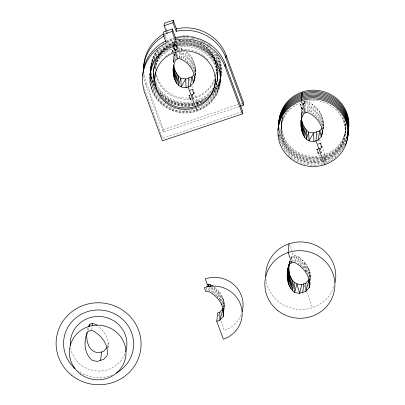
<?xml version="1.0" encoding="UTF-8"?>
<svg xmlns="http://www.w3.org/2000/svg" width="405" height="405" viewBox="0 0 405 405"><rect width="100%" height="100%" fill="white"/><g stroke="black" fill="none" stroke-linecap="round" stroke-linejoin="round"><path stroke-width="0.3" stroke-dasharray="2.02 1.52" d="M173.31 62.507L173.461 58.776L174.282 53.647L175.208 59.651M301.153 117.688L301.31 112.696L302.13 107.568L303.056 113.572M212.24 293.584L212.352 286.735M298.247 264.642L298.379 256.542L294.779 255.307L292.051 256.223L291.053 257.782M214.392 294.05L214.508 287.201C221.09 292.491 226.061 300.869 224 309.587L224.35 303.31L223.838 309.223M223.226 304.985L223.337 298.784L222.846 305.274M300.404 265.103L300.52 258.258L298.379 256.542L300.257 265.736M309.223 276.661L309.349 269.841L305.891 263.726L300.52 258.258L301.922 266.293M177.825 56.396L177.967 51.516M177.982 50.908L178.053 48.468L175.309 41.011M305.694 109.704L305.902 102.389L305.269 100.668M216.275 295.837L216.483 288.962L217.966 298.93M223.768 307.228L223.955 301.006L223.378 306.95M302.246 268.145L302.489 260.015L303.694 268.115M309.795 277.663L309.967 272.064L309.349 269.841L308.762 277.506M218.017 297.675L218.285 290.78L219.302 299.062M304.049 268.105L304.292 261.833L305.456 271.299M219.55 300.206L219.885 292.668L220.487 300.475M305.532 271.892L305.891 263.726L306.544 272.13M220.765 300.986L221.079 294.693L221.581 302.53M306.777 272.044L307.086 265.746L307.587 273.583M108.191 342.402L107.841 348.664C109.897 339.952 104.925 331.584 98.349 326.293M221.859 303.173L222.32 296.698L222.593 303.998M307.871 274.231L308.326 267.751L308.625 275.663M309.845 280.275L310.357 274.362L309.967 272.064L309.39 278.002M179.177 57.753L179.779 50.908M179.835 50.286L180.058 47.795L184.391 50.245L181.151 58.411M307.025 111.674L307.906 101.716C318.112 106.409 326.157 118.022 323.038 129.514M180.974 58.391L181.688 50.493M181.744 49.886L181.855 48.671L181.511 49.886M308.878 111.699L309.703 102.592L307.309 111.081M223.874 309.405L224.208 305.8L223.752 306.929M309.881 280.457L310.357 274.362L310.012 280.64L310.215 276.853L309.764 277.982M239.152 106.571L163.286 132.106L145.856 84.782L146.114 82.286A42.505 40.981 5.9 0 1 143.826 72.237M149.774 75.203L149.901 73.958M150.544 67.721L150.675 66.476M150.245 75.254L150.371 74.009M150.498 72.758L150.63 71.513M150.756 70.262L150.888 69.017M151.014 67.767L151.146 66.521M153.191 74.292L153.318 73.047M153.449 71.796L153.576 70.551M153.708 69.301L153.834 68.055M155.844 66.997L155.971 65.752M164.374 35.802A42.505 40.981 5.9 0 1 166.713 34.587L167.265 34.344L167.523 31.848L165.62 26.684M163.286 132.106L163.544 129.61L146.114 82.286M174.504 40.424L175.071 41.973L174.945 43.219L173.993 40.637L173.867 41.887L174.813 44.469L174.687 45.714L173.735 43.133L173.608 44.378L174.56 46.96L174.428 48.21L173.477 45.628L173.35 46.874L175.026 51.43M196.298 104.394L196.43 103.148L196.997 104.698M197.377 105.73L197.508 104.48L196.557 101.898L196.683 100.653L197.635 103.234L197.767 101.989L191.924 86.123M216.174 73.133L216.3 71.882M217.277 80.808L217.409 79.557M217.536 78.312L217.667 77.066M217.794 75.816L217.925 74.571M219.971 82.342L220.097 81.091M220.229 79.846L220.355 78.6M220.487 77.35L220.614 76.105M220.745 74.854L220.872 73.609M220.441 82.387L220.568 81.142M221.211 74.905L221.343 73.654M281.04 128.213L281.171 126.968M281.298 125.717L281.424 124.472M281.556 123.221L281.683 121.976M343.308 147.739A35.043 33.787 5.9 0 1 324.972 162.142L325.099 160.896L324.147 158.315L324.278 157.069L325.23 159.651L325.357 158.401L324.405 155.819L324.537 154.573L325.483 157.155L325.615 155.905L319.555 139.452M345.131 134.728L345.257 133.478M345.384 132.232L345.516 130.982M345.642 129.737L345.774 128.491M194.567 72.692C197.306 64.673 192.34 57.019 186.523 51.956L183.262 58.522M322.421 126.613L323.149 119.905L321.94 125.099M322.982 127.681L323.63 122.168L322.522 127.332M195.068 75.695L195.909 70.642L195.301 65.985L193.954 71.756M209.846 290.82L210.281 287.251M295.782 262.47L296.582 255.925L298.024 263.478M322.988 129.008L323.757 124.558L322.988 128.881M91.824 329.599L92.218 326.47M207.983 290.507L208.378 287.378M293.914 262.187L294.779 255.307L295.569 261.873M193.919 71.067L194.861 63.701L193.033 69.635M321.772 124.988L322.714 117.622L320.882 123.555M192.912 68.977L193.889 61.601L191.803 67.711M320.76 122.897L321.737 115.521L319.656 121.627M195.185 75.593L195.909 70.642L195.028 75.583M289.362 262.982L290.061 259.342M191.611 67.579L192.826 59.535L190.628 65.681M319.464 121.5L320.674 113.456L318.477 119.602M190.421 65.554L191.671 57.495L189.1 63.767M318.274 119.475L319.525 111.415L316.948 117.688M188.826 63.666L190.117 55.591L187.08 62.512M316.68 117.582L317.966 109.512L315.186 115.855M186.933 62.466L188.391 53.749L185.363 60.249M314.887 115.764L316.239 107.669L313.212 114.164M185.065 60.158L186.523 51.956M312.812 114.666L314.371 105.872L310.837 112.99M182.923 58.447L184.179 51.415M310.777 112.362L312.24 104.166L309.233 111.75M195.362 73.275L194.876 75.644L195.782 68.248L194.795 72.839M322.967 128.38L323.21 127.195M87.343 329.999L87.89 327.382M206.277 290.031L206.778 287.666M292.162 261.681L293.417 255.763L291.737 251.206M289.281 262.916L289.929 259.939M289.292 262.825L289.929 259.924M289.691 262.987L290.147 261.25M179.288 57.768L181.344 50.493M289.681 262.612L290.026 261.402M88.067 330.45L88.892 327.635M289.909 263.533L290.567 261.286M291.225 259.038L292.051 256.223L291.124 259.058M290.01 262.46L290.38 261.326M107.365 346.584L108.049 344.888M175.228 50.903L176.053 49.142L180.058 47.795M303.284 104.384L303.902 103.062L307.906 101.716M166.971 32.091L167.523 31.848M172.94 45.451L175.785 44.494M173.178 45.573L175.846 44.671M172.717 52.184A2.551 0.289 71.4 0 1 172.434 50.443L175.274 49.486A2.551 0.289 71.4 0 1 176.099 51.086M172.935 52.174A2.359 0.268 71.4 0 1 172.672 50.559L175.33 49.663A2.359 0.268 71.4 0 1 176.099 51.146M174.682 50.048A2.359 0.268 71.4 0 0 173.78 46.631A2.359 0.268 71.4 0 0 173.33 46.752A2.359 0.268 71.4 0 0 174.682 50.048L177.349 49.152A2.359 0.268 71.4 0 0 176.448 45.735A2.359 0.268 71.4 0 0 175.998 45.851A2.359 0.268 71.4 0 0 177.349 49.152M174.565 50.286A2.551 0.289 71.4 0 0 173.588 46.595A2.551 0.289 71.4 0 0 173.102 46.727A2.551 0.289 71.4 0 0 174.565 50.286L177.41 49.329A2.551 0.289 71.4 0 0 176.438 45.638A2.551 0.289 71.4 0 0 175.952 45.77A2.551 0.289 71.4 0 0 177.41 49.329M174.165 55.039L175.233 54.68M174.049 55.277L175.755 54.705M190.046 90.158L192.324 89.394M189.717 90.472L192.385 89.571M188.963 95.342L190.102 94.957M189.201 95.464L190.269 95.104M191.221 94.947L193.889 94.051A2.359 0.268 71.4 0 0 192.982 90.634A2.359 0.268 71.4 0 0 192.537 90.75A2.359 0.268 71.4 0 0 193.889 94.051M191.099 95.185L193.944 94.228A2.551 0.289 71.4 0 0 192.972 90.538A2.551 0.289 71.4 0 0 192.486 90.669A2.551 0.289 71.4 0 0 193.944 94.228M190.704 99.939A2.359 0.268 71.4 0 0 189.798 96.522A2.359 0.268 71.4 0 0 189.353 96.643A2.359 0.268 71.4 0 0 190.704 99.939L191.773 99.579M190.583 100.177A2.551 0.289 71.4 0 0 189.611 96.486A2.551 0.289 71.4 0 0 189.125 96.618A2.551 0.289 71.4 0 0 190.583 100.177L191.722 99.792M163.544 129.61L238.216 104.48M241.203 103.472L242.995 102.87M242.094 111.603L162.638 138.343L145.208 91.019A42.505 40.981 5.9 0 1 143.74 86.062M300.277 104.363L301.411 103.979M303.067 103.791L305.198 103.072A2.359 0.268 71.4 0 0 304.707 100.764A2.551 0.289 71.4 0 1 305.248 103.25L302.981 104.014M302.014 108.96A2.359 0.268 71.4 0 0 301.112 105.543A2.359 0.268 71.4 0 0 300.662 105.659A2.359 0.268 71.4 0 0 302.014 108.96L303.082 108.601M301.897 109.198A2.551 0.289 71.4 0 0 300.925 105.508A2.551 0.289 71.4 0 0 300.439 105.634A2.551 0.289 71.4 0 0 301.897 109.198L303.036 108.813M317.895 144.079L320.173 143.314M318.097 144.21L320.233 143.492M316.811 149.263L317.95 148.878M317.049 149.379L319.717 148.483M319.069 148.868L321.737 147.972A2.359 0.268 71.4 0 0 320.836 144.555A2.359 0.268 71.4 0 0 320.385 144.671A2.359 0.268 71.4 0 0 321.737 147.972M318.948 149.106L321.798 148.149A2.551 0.289 71.4 0 0 320.821 144.458A2.551 0.289 71.4 0 0 320.335 144.585A2.551 0.289 71.4 0 0 321.798 148.149M318.553 153.859A2.359 0.268 71.4 0 0 317.652 150.442A2.359 0.268 71.4 0 0 317.201 150.559A2.359 0.268 71.4 0 0 318.553 153.859L319.621 153.5M318.436 154.097A2.551 0.289 71.4 0 0 317.459 150.407A2.551 0.289 71.4 0 0 316.973 150.533A2.551 0.289 71.4 0 0 318.436 154.097L319.57 153.713M317.388 133.579L318.041 135.341M324.972 162.142L324.02 159.565A32.208 31.053 5.9 0 0 339.901 113.041M289.641 245.511L291.529 250.639M304.216 285.09L305.309 288.056M306.62 291.62L312.523 307.648M189.327 79.071L190.406 82.007M196.612 108.439L196.992 109.472L196.86 110.717L195.99 108.343M166.42 32.046L167.265 34.344M165.144 36.566L166.409 40.009M218.204 314.022L219.282 316.953M220.796 321.064L224.259 330.46L225.251 330.121A28.325 27.307 5.9 0 0 241.522 313.779M212.746 287.327L213.997 293.453M211.015 287.196L211.906 291.843M214.508 287.201L216.235 297.088M303.907 110.818L304.155 112.615M176.059 56.897L176.221 58.097M209.132 287.236L209.557 290.815M302.181 115.719L301.588 110.175L301.659 115.82M174.201 60.568L173.735 56.26L173.801 61.271M301.507 115.825L301.31 112.696L301.315 115.84M173.659 61.904L173.461 58.776L173.467 62.552M303.902 103.062L304.003 106.049M304.16 110.823L304.216 112.615M176.053 49.142L176.114 50.934M301.224 117.47L301.168 115.167L301.204 117.582M173.36 62.972L173.32 61.246L173.345 63.058M303.137 108.555L303.224 113.532M175.289 54.634L175.36 58.988M302.13 107.568L302.231 115.081M174.282 53.647L174.373 60.537M334.049 286.517A35.043 33.787 5.9 0 1 297.356 309.339A35.043 33.787 5.9 0 1 265.999 279.602M165.139 56.654A30.319 29.231 5.9 0 1 203.259 55.51M203.761 55.885A30.319 29.231 5.9 0 1 207.907 59.697M199.989 42.905A30.319 29.231 5.9 0 1 215.83 74.905M214.62 79.021A30.319 29.231 5.9 0 1 192.653 97.423M190.78 97.747A30.319 29.231 5.9 0 1 156.29 73.685M155.829 68.809A30.319 29.231 5.9 0 1 181.025 39.958M145.856 84.782A42.505 40.981 5.9 0 1 143.674 75.755M216.498 54.194A35.513 34.243 5.9 0 1 213.162 93.428M201.892 101.999A35.513 34.243 5.9 0 1 195.671 104.308M193.509 104.819A35.513 34.243 5.9 0 1 164.025 98.152M155.262 88.432A35.513 34.243 5.9 0 1 159.327 48.382M166.956 42.196A35.513 34.243 5.9 0 1 173.963 38.961M176.626 38.176A35.513 34.243 5.9 0 1 177.704 37.918M178.251 37.802A35.513 34.243 5.9 0 1 180.443 37.422M202.1 40.961A35.513 34.243 5.9 0 1 203.573 41.74M204.054 42.019A35.513 34.243 5.9 0 1 208.6 45.157M214.493 80.266A30.319 29.231 5.9 0 1 193.139 98.536M192.522 98.673A30.319 29.231 5.9 0 1 156.057 74.328M155.717 68.83A30.319 29.231 5.9 0 1 188.963 40.981A30.319 29.231 5.9 0 1 215.931 74.95M218.852 57.297A35.513 34.243 5.9 0 1 213.987 91.348M207.228 97.676A35.513 34.243 5.9 0 1 159.302 92.436M154.32 85.283A35.513 34.243 5.9 0 1 156.71 50.509M162.618 44.125A35.513 34.243 5.9 0 1 164.344 42.773M166.617 41.234A35.513 34.243 5.9 0 1 173.568 37.893M182.787 35.929A35.513 34.243 5.9 0 1 188.912 35.949M191.676 36.293A35.513 34.243 5.9 0 1 194.952 36.982M191.869 94.562A2.359 0.268 71.4 0 1 192.294 95.221M192.39 95.428A2.359 0.268 71.4 0 1 193.175 97.691M193.393 98.653A2.359 0.268 71.4 0 1 193.387 99.033M153.935 77.087A32.208 31.053 5.9 0 1 188.634 41.639A32.208 31.053 5.9 0 1 216.179 82.939M216.007 83.4A32.208 31.053 5.9 0 1 215.257 85.202M212.321 90.295A32.208 31.053 5.9 0 1 211.435 91.479M211.126 91.864A32.208 31.053 5.9 0 1 194.633 102.485M192.669 102.946A32.208 31.053 5.9 0 1 157.013 86.366M156.791 85.926A32.208 31.053 5.9 0 1 156.158 84.589M153.986 75.355A32.208 31.053 5.9 0 1 189.267 40.444A32.208 31.053 5.9 0 1 216.138 82.149M213.01 88.239A32.208 31.053 5.9 0 1 194.759 101.235M192.304 101.797A32.208 31.053 5.9 0 1 155.905 82.438M160.643 98.693A35.043 33.787 5.9 0 1 162.142 49.693A35.043 33.787 5.9 0 1 212.787 54.067A35.043 33.787 5.9 0 1 205.988 102.612M175.481 108.656A35.043 33.787 5.9 0 1 156.457 57.004A35.043 33.787 5.9 0 1 213.116 55.875A35.043 33.787 5.9 0 1 197.119 108.226M196.602 108.393A35.043 33.787 5.9 0 1 193.428 109.249M192.891 109.365A35.043 33.787 5.9 0 1 190.73 109.74M189.641 109.876A35.043 33.787 5.9 0 1 180.311 109.709M179.769 109.623A35.043 33.787 5.9 0 1 178.144 109.325M175.567 51.141A2.359 0.268 71.4 0 1 175.34 49.663M176.671 52.918A2.359 0.268 71.4 0 1 176.843 53.673M173.968 53.693A2.359 0.268 71.4 0 1 173.649 54.174M172.672 50.559A2.359 0.268 71.4 0 1 173.482 52.179M213.961 51.313A35.043 33.787 5.9 0 1 213.486 92.315M205.472 99.468A35.043 33.787 5.9 0 1 195.539 103.867M193.408 104.374A35.043 33.787 5.9 0 1 162.628 96.42M162.218 96.066A35.043 33.787 5.9 0 1 161.028 94.952M154.371 85.855A35.043 33.787 5.9 0 1 161.19 47.157M161.585 46.788A35.043 33.787 5.9 0 1 162.39 46.069M167.209 42.581A35.043 33.787 5.9 0 1 174.125 39.391M176.215 38.758A35.043 33.787 5.9 0 1 190.385 37.827M191.474 37.989A35.043 33.787 5.9 0 1 193.099 38.293M193.636 38.409A35.043 33.787 5.9 0 1 203.811 42.409M207.314 46.079A35.043 33.787 5.9 0 1 211.952 95.185M199.047 103.923A35.043 33.787 5.9 0 1 195.939 104.971M193.281 105.624A35.043 33.787 5.9 0 1 165.964 100.308M155.54 89.449A35.043 33.787 5.9 0 1 173.993 40.637M193.914 41.032A35.043 33.787 5.9 0 1 219.647 66.015A35.043 33.787 5.9 0 1 208.702 99.397M156.583 92.502A35.043 33.787 5.9 0 1 156.715 54.508A35.043 33.787 5.9 0 1 193.377 40.905M217.272 55.045A35.043 33.787 5.9 0 1 213.951 90.649M208.671 96A35.043 33.787 5.9 0 1 195.671 102.622M193.534 103.128A35.043 33.787 5.9 0 1 158.598 90.912M154.497 84.605A35.043 33.787 5.9 0 1 158.401 49.061M166.415 41.907A35.043 33.787 5.9 0 1 173.735 38.323M209.263 44.955A35.043 33.787 5.9 0 1 210.858 46.423M155.449 89.13A32.208 31.053 5.9 0 1 188.371 46.656A32.208 31.053 5.9 0 1 212.088 94.886M156.497 91.353A32.208 31.053 5.9 0 1 155.844 90.026M153.92 82.752A32.208 31.053 5.9 0 1 188.502 45.411A32.208 31.053 5.9 0 1 214.873 88.948M188.29 107.259A32.208 31.053 5.9 0 1 187.277 107.325M183.738 107.315A32.208 31.053 5.9 0 1 182.23 107.198M154.416 84.645A32.208 31.053 5.9 0 1 154.032 83.228M153.804 78.337A32.208 31.053 5.9 0 1 188.755 42.915A32.208 31.053 5.9 0 1 215.88 84.645M209.704 94.603A32.208 31.053 5.9 0 1 194.987 103.594M193.524 103.979A32.208 31.053 5.9 0 1 157.358 88.477M153.94 81.025A32.208 31.053 5.9 0 1 188.629 44.16A32.208 31.053 5.9 0 1 215.197 87.252M203.502 100.936A32.208 31.053 5.9 0 1 202.227 101.716M201.791 101.964A32.208 31.053 5.9 0 1 194.375 104.976M193.884 105.108A32.208 31.053 5.9 0 1 163.377 97.468M161.949 96.076A32.208 31.053 5.9 0 1 159.985 93.828M175.522 51.081A2.551 0.289 71.4 0 1 175.279 49.486M176.681 52.863A2.551 0.289 71.4 0 1 176.869 53.612M193.377 98.405A2.551 0.289 71.4 0 1 193.387 99.21M191.874 94.411A2.551 0.289 71.4 0 1 192.319 95.205M192.37 95.322A2.551 0.289 71.4 0 1 193.22 97.762M173.796 53.683A2.551 0.289 71.4 0 1 174.069 55.262A2.551 0.289 71.4 0 1 173.436 54.219M172.434 50.443A2.551 0.289 71.4 0 1 173.305 52.184M112.403 374.924A35.043 33.787 5.9 0 1 79.269 371.81M78.813 371.512A35.043 33.787 5.9 0 1 77.917 370.889M124.953 353.94A28.325 27.307 5.9 0 1 109.092 369.208L107.421 369.785A28.325 27.307 5.9 0 1 70.602 347.622M345.556 122.918A32.208 31.053 5.9 0 1 322.481 156.401M320.522 156.867A32.208 31.053 5.9 0 1 289.545 146.954A32.208 31.053 5.9 0 1 283.171 116.098M345.916 124.593A32.208 31.053 5.9 0 1 321.14 155.515M320.649 155.621A32.208 31.053 5.9 0 1 282.7 116.711M347.05 136.763A35.043 33.787 5.9 0 1 323.261 159.033M322.198 159.307A35.043 33.787 5.9 0 1 278.984 131.407M347.08 137.508A35.043 33.787 5.9 0 1 346.574 139.021M346.199 140.014A35.043 33.787 5.9 0 1 324.187 159.98M322.603 160.421A35.043 33.787 5.9 0 1 278.944 133.179M344.503 144.641A35.043 33.787 5.9 0 1 325.099 160.896M323.003 161.529A35.043 33.787 5.9 0 1 278.913 134.951M344.371 145.891A35.043 33.787 5.9 0 1 343.582 147.283M322.876 162.78A35.043 33.787 5.9 0 1 278.999 137.239M346.776 135.776A35.043 33.787 5.9 0 1 323.519 156.543M321.388 157.049A35.043 33.787 5.9 0 1 279.025 127.332M346.65 137.022A35.043 33.787 5.9 0 1 321.793 158.178M321.256 158.294A35.043 33.787 5.9 0 1 278.959 129.104M336.165 157.064A35.043 33.787 5.9 0 1 334.894 158.071M332.677 159.626A35.043 33.787 5.9 0 1 329.371 161.509M328.885 161.747A35.043 33.787 5.9 0 1 327.392 162.42M326.891 162.633A35.043 33.787 5.9 0 1 324.84 163.392M322.744 164.025A35.043 33.787 5.9 0 1 295.63 160.643M295.154 160.375A35.043 33.787 5.9 0 1 290.248 156.932M289.833 156.578A35.043 33.787 5.9 0 1 288.233 155.11M285.333 151.895A35.043 33.787 5.9 0 1 284.356 150.604M302.277 102.131A32.208 31.053 5.9 0 1 343.329 121.034A32.208 31.053 5.9 0 1 324.365 160.648M323.413 160.967A32.208 31.053 5.9 0 1 283.019 142.368A32.208 31.053 5.9 0 1 300.394 102.829M322.091 160.147A32.208 31.053 5.9 0 1 284.948 144.894A32.208 31.053 5.9 0 1 292 106.697M293.564 105.472A32.208 31.053 5.9 0 1 295.204 104.343M336.408 108.844A32.208 31.053 5.9 0 1 338.089 110.681M338.722 111.446A32.208 31.053 5.9 0 1 339.618 112.636M344.685 120.326A32.208 31.053 5.9 0 1 322.836 157.515M322.35 157.651A32.208 31.053 5.9 0 1 289.929 148.746A32.208 31.053 5.9 0 1 283.211 116.888M343.131 117.394A32.208 31.053 5.9 0 1 324.147 158.315M321.737 159.023A32.208 31.053 5.9 0 1 287.682 147.552A32.208 31.053 5.9 0 1 285.682 112.873M285.945 112.458A32.208 31.053 5.9 0 1 286.77 111.238M305.248 103.25A2.551 0.289 71.4 0 1 304.12 100.754A2.359 0.268 71.4 0 0 305.193 103.072M303.249 103.498A2.551 0.289 71.4 0 1 303.684 104.343M303.735 104.465A2.551 0.289 71.4 0 1 304.211 105.745M304.261 105.897A2.551 0.289 71.4 0 1 304.666 107.305A2.359 0.268 71.4 0 0 303.75 104.566M304.768 107.826A2.551 0.289 71.4 0 1 304.762 108.231M321.043 152.877A2.551 0.289 71.4 0 1 320.962 152.72M319.646 148.807A2.551 0.289 71.4 0 1 319.894 148.569A2.551 0.289 71.4 0 1 320.8 150.797A2.359 0.268 71.4 0 0 319.955 148.762A2.359 0.268 71.4 0 0 319.697 148.868M320.942 151.252A2.551 0.289 71.4 0 1 321.322 152.877M321.104 152.872A2.359 0.268 71.4 0 1 320.962 152.65M320.947 151.348A2.359 0.268 71.4 0 1 321.261 152.872M303.244 103.609A2.359 0.268 71.4 0 1 303.608 104.242M162.8 103.938A35.513 34.243 5.9 0 0 220.279 83.273A35.513 34.243 5.9 0 0 172.621 45.441A35.513 34.243 5.9 0 0 162.8 103.938M162.673 105.184A35.513 34.243 5.9 0 0 220.153 84.518A35.513 34.243 5.9 0 0 172.495 46.686A35.513 34.243 5.9 0 0 162.673 105.184M163.099 103.584A35.043 33.787 5.9 0 0 219.814 83.197A35.043 33.787 5.9 0 0 172.788 45.866A35.043 33.787 5.9 0 0 163.099 103.584M162.972 104.834A35.043 33.787 5.9 0 0 219.687 84.442A35.043 33.787 5.9 0 0 172.662 47.117A35.043 33.787 5.9 0 0 162.972 104.834"/><path stroke-width="0.61" d="M173.279 66.926C172.454 75.487 175.051 88.062 186.047 87.667L190.183 86.275L193.423 82.747L194.552 79.927L195.007 76.828M301.117 122.107L301.133 120.214M173.315 66.82L173.249 72.51L173.796 65.944L173.573 64.8M301.173 120.108C300.161 128.744 302.621 142.003 313.895 141.588L318.036 140.196L321.271 136.667L322.582 132.607M173.299 67.164L173.254 70.08L174.398 62.416L176.388 59.297L179.121 58.376C187.687 61.363 195.094 70.561 194.552 79.927L194.921 76.904M301.112 123.419L301.168 119.915M223.17 308.083L223.757 313.981L223.211 316.614L219.874 320.178L216.741 321.236L223.352 339.193L224.35 338.848A28.325 27.307 5.9 0 0 240.469 304.276A28.325 27.307 5.9 0 0 205.036 287.383L204.358 287.616L205.902 291.808L207.902 291.134C215.187 294.622 221.494 301.279 223.15 309.324L223.266 308.134M301.644 119.86L301.492 128.724L302.171 122.107L301.644 119.86L301.097 126.431C301.214 121.905 301.163 116.863 304.236 113.213L306.97 112.296C315.535 115.283 322.942 124.477 322.405 133.842L322.552 132.637M289.509 263.215C285.884 272.818 285.859 285.778 294.678 292.562L299.614 293.341L305.886 291.236L309.217 287.671L309.764 285.034L309.192 278.518M223.687 309.719L223.631 311.587L223.788 309.81M309.906 282.518L309.764 285.034L309.906 282.523M86.964 332.551C85.739 340.949 88.984 353.074 99.539 352.633L103.68 351.241L106.915 347.713M188.892 77.897L188.117 86.974L195.331 106.566M289.13 264.516L287.211 278.058L288.907 269.441L288.917 267.011L287.175 275.638L289.13 264.516L287.317 273.167L288.821 265.503M316.74 131.812L315.966 140.889L324.714 164.638M223.762 310.605L223.211 316.614L223.074 308.62L219.839 312.149L217.769 312.847L216.741 321.236M309.719 282.26L309.217 287.671L309.086 279.678L305.846 283.206L301.71 284.599C293.22 285.155 289.175 276.656 288.907 269.441L287.651 280.336L289.302 271.735L288.178 282.579L289.651 274.038L288.795 284.801L290.223 276.276L289.95 286.841L291.2 278.377L291.053 288.897L292.4 280.407L292.526 290.836L294.141 282.265L294.678 292.562L296.875 283.783L299.614 293.341L301.71 284.599M163.195 34.471L163.453 31.975L172.348 28.983L175.517 37.589L175.259 40.08L175.846 39.943A42.505 40.981 5.9 0 1 225.003 66.577L242.433 113.896L162.38 140.839L144.955 93.514A42.505 40.981 5.9 0 1 165.812 43.32L166.364 43.077L163.195 34.471L172.09 31.479L172.348 28.983M166.207 31.474L164.096 25.738L164.354 23.242L173.249 20.25L176.418 28.856L176.16 31.347L176.747 31.21A42.505 40.981 5.9 0 1 225.904 57.844L243.334 105.163L240.347 106.171M176.16 31.347L172.991 22.746L173.249 20.25M225.003 66.577L225.261 64.081A42.505 40.981 5.9 0 0 176.104 37.447L175.517 37.589M225.904 57.844L226.162 55.348A42.505 40.981 5.9 0 0 177.005 28.714L176.418 28.856M242.433 113.896L242.691 111.405L225.261 64.081M243.334 105.163L243.592 102.673L226.162 55.348M301.325 99.549L301.199 100.794L305.603 112.757M301.583 97.053L301.457 98.299L301.836 99.331M301.841 94.557L301.715 95.803L302.095 96.835M302.1 92.062L301.973 93.312L302.353 94.345M289.013 243.805L288.107 252.538L291.909 262.86M210.352 286.654L210.57 284.867L210.904 286.613M100.582 360.323L101.609 351.94M302.748 292.288L303.78 283.9M92.294 325.843L92.613 323.342L96.208 324.582L97.063 325.266M208.459 286.755L208.772 284.249L212.367 285.49L213.227 286.173M190.183 86.275L192.026 76.839L194.111 74.611M318.036 140.196L319.879 130.759L322.375 128.086M194.633 76.828L193.423 82.747L192.026 76.839L185.758 78.95L180.822 78.17C176.843 75.376 174.671 70.612 173.796 65.944L173.639 74.803L174.322 68.187L173.988 77.107L174.94 70.409L174.56 79.345L176.089 72.449L175.537 81.451L177.198 74.5L176.737 83.481L178.671 76.444L178.478 85.334L180.822 78.17L181.212 86.857L185.758 78.95L186.047 87.667M322.603 130.157L321.271 136.667L319.879 130.759L313.607 132.87L308.671 132.086C305.314 129.792 303.269 125.925 302.171 122.107L301.836 131.028L302.788 124.33L302.408 133.265L303.942 126.37L303.385 135.371L305.046 128.42L304.585 137.396L306.519 130.364L306.332 139.254L308.671 132.086L309.061 140.778L313.607 132.87L313.895 141.588M206.904 287.074L207.406 284.71L205.259 278.883L205.937 278.65A28.325 27.307 5.9 0 1 234.085 284.847A28.325 27.307 5.9 0 1 242.2 311.592M288.76 265.295L287.596 270.651L288.745 265.437M289.54 263.564L288.137 268.044M223.074 308.62L219.874 320.178L219.839 312.149M309.086 279.678L305.886 291.236L305.846 283.206M89.222 326.511L89.88 324.263L92.613 323.342M289.641 263.594L289.084 265.295L289.909 263.533L293.914 262.187C301.199 265.675 307.501 272.332 309.157 280.376M88.219 326.86L89.88 324.263M164.096 25.738L172.991 22.746M207.406 284.71L208.772 284.249L209.061 286.639M172.09 31.479L175.259 40.08M175.238 52.002L177.755 58.836M221.656 303.735L221.737 304.94M301.624 117.703L301.7 118.954L301.684 117.698M301.29 120.351L301.32 121.505L301.315 120.245M265.751 276.423A35.043 33.787 5.9 0 1 303.634 242.063A35.043 33.787 5.9 0 1 335.158 282.417M142.793 75.305A42.505 40.981 5.9 0 1 166.07 40.824M215.414 78.808A30.319 29.231 5.9 0 1 181.84 107.846A30.319 29.231 5.9 0 1 155.55 72.11M156.026 70.338A30.319 29.231 5.9 0 1 156.411 69.169M215.146 75.143A30.319 29.231 5.9 0 1 215.288 76.358M143.674 67.088A42.505 40.981 5.9 0 1 163.266 34.106M143.395 71.645A42.505 40.981 5.9 0 1 164.374 35.802M74.935 368.515A35.043 33.787 5.9 0 1 75.244 318.406A35.043 33.787 5.9 0 1 126.897 324.051A35.043 33.787 5.9 0 1 116.331 373.04M125.722 351.783A28.325 27.307 5.9 0 0 118.356 324.339A28.325 27.307 5.9 0 0 89.778 317.743L88.108 318.315A28.325 27.307 5.9 0 0 70.349 345.349M278.326 129.671A35.043 33.787 5.9 0 1 316.204 95.312A35.043 33.787 5.9 0 1 347.728 135.665M278.184 130.39A35.043 33.787 5.9 0 1 316.897 96.638A35.043 33.787 5.9 0 1 347.374 137.948M348.437 129.63A35.043 33.787 5.9 0 1 348.138 131.195M278.873 122.026A35.043 33.787 5.9 0 1 317.272 90.371A35.043 33.787 5.9 0 1 348.523 129.109M278.711 125.93A35.043 33.787 5.9 0 1 316.594 91.57A35.043 33.787 5.9 0 1 348.118 131.924M278.569 126.117A35.043 33.787 5.9 0 1 316.462 92.816A35.043 33.787 5.9 0 1 348.178 132.126M348.052 133.372A35.043 33.787 5.9 0 1 347.748 134.936M278.463 126.299A35.043 33.787 5.9 0 1 316.609 94.087A35.043 33.787 5.9 0 1 348.133 132.85M278.073 130.046A35.043 33.787 5.9 0 1 317.591 97.985A35.043 33.787 5.9 0 1 347.247 139.198M347.12 139.715A35.043 33.787 5.9 0 1 346.842 140.737M346.69 141.249A35.043 33.787 5.9 0 1 346.002 143.259M345.814 143.755A35.043 33.787 5.9 0 1 345.187 145.228M278.468 136.394A35.043 33.787 5.9 0 1 278.255 134.814M85.151 341.207C84.468 348.254 86.645 356.233 92.512 360.597L97.443 361.382L103.715 359.27L107.047 355.706C109.304 344.974 101.053 334.621 91.743 330.227L87.738 331.574L85.971 336.079L85.151 341.207M277.729 310.493A35.043 33.787 5.9 0 0 334.444 290.107A35.043 33.787 5.9 0 0 287.418 252.776A35.043 33.787 5.9 0 0 277.729 310.493M165.827 102.571A30.319 29.231 5.9 0 0 214.898 84.928A30.319 29.231 5.9 0 0 174.211 52.63A30.319 29.231 5.9 0 0 165.827 102.571M71.751 375.344A42.505 40.981 5.9 0 0 140.54 350.614A42.505 40.981 5.9 0 0 83.501 305.335A42.505 40.981 5.9 0 0 71.751 375.344M80.641 374.174A28.325 27.307 5.9 0 0 125.793 356.051A28.325 27.307 5.9 0 0 86.655 327.26A28.325 27.307 5.9 0 0 80.641 374.174M290.82 158.75A35.043 33.787 5.9 0 0 347.536 138.363A35.043 33.787 5.9 0 0 300.51 101.032A35.043 33.787 5.9 0 0 290.82 158.75"/></g></svg>
